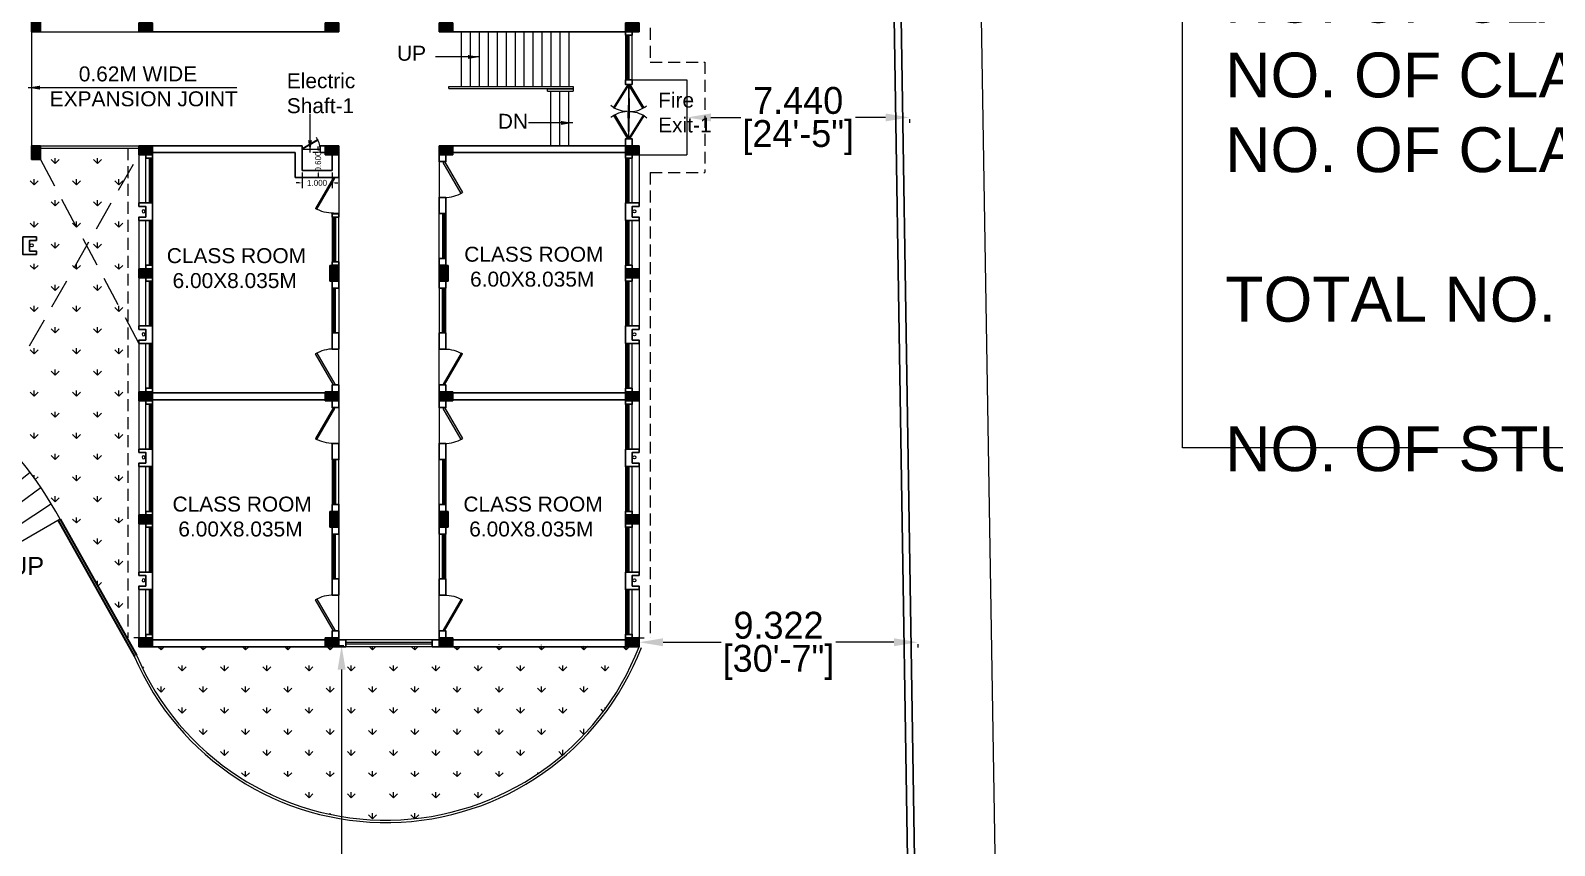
# Model space of a CAD drawing. Header units: millimetres. Extents: x 3614 to 12428, y -844 to 6844.
# Drawn here: x 5258.6 to 5309.6, y -399.3 to -372.1 of the extents above; entities that cross this region are included whole.
import ezdxf

# ---------------------------------------------------------------- set-up
doc = ezdxf.new("R2010")
doc.units = ezdxf.units.MM
doc.header["$LTSCALE"] = 40
doc.header["$MEASUREMENT"] = 0
doc.header["$PDMODE"] = 32
doc.header["$PDSIZE"] = 0.02
doc.linetypes.add('DASHED', pattern=[0.75, 0.5, -0.25])
doc.layers.get('0').update_dxf_attribs({"linetype": 'CONTINUOUS', "lineweight": 20})
doc.layers.get('Defpoints').update_dxf_attribs({"linetype": 'CONTINUOUS', "lineweight": 20})
for name, color, linetype, lineweight in [('CLL LEV.', 15, 'CONTINUOUS', 18), ('Column', 252, 'CONTINUOUS', 30), ('Column Hatch', 253, 'CONTINUOUS', 13), ('Dim', 220, 'CONTINUOUS', 15), ('Door', 54, 'CONTINUOUS', 18), ('EXPANSION JOINT', 248, 'CONTINUOUS', 20), ('Fixture', 44, 'CONTINUOUS', 15), ('Hidden', 30, 'DASHED', 18), ('landscaping', 3, 'CONTINUOUS', 13), ('LINE', 22, 'CONTINUOUS', 13), ('Property Line', 1, 'CONTINUOUS', 30), ('Railing', 23, 'CONTINUOUS', 18), ('RAMP', 213, 'CONTINUOUS', 15), ('Stair', 1, 'CONTINUOUS', 15), ('TEXT', 7, 'CONTINUOUS', 20), ('title', 7, 'CONTINUOUS', 35), ('Ventilator', 6, 'DASHED', 18), ('Wall', 7, 'CONTINUOUS', 30), ('Window', 150, 'CONTINUOUS', 15), ('Window-Wall', 7, 'CONTINUOUS', 18)]:
    doc.layers.add(name, color=color, linetype=linetype, lineweight=lineweight)
doc.styles.add('DIM', font='arial.ttf')
doc.styles.add('L120', font='simplex.shx', dxfattribs={"height": 1})
doc.styles.get("Standard").update_dxf_attribs({"font": 'txt.shx', "height": 0.03937})
doc.styles.add('Tabrej', font='GOTHIC.TTF')
doc.styles.add('Tabrej.', font='GOTHIC.TTF', dxfattribs={"height": 1})
doc.dimstyles.new('DIMEN', dxfattribs={"dimtxt": 0.2, "dimasz": 0.25, "dimexe": 0.18, "dimexo": 0.0625, "dimgap": 0.09, "dimtad": 0, "dimdec": 3, "dimzin": 0, "dimdsep": 46, "dimtxsty": 'Tabrej', "dimcen": 0, "dimclrd": 256, "dimclre": 256, "dimclrt": 7, "dimadec": 0, "dimazin": 0, "dimtfac": 1, "dimtdec": 3, "dimtofl": 0, "dimtmove": 0, "dimatfit": 1, "dimfxl": 0, "dimtolj": 1, "dimtzin": 0, "dimlwd": -1, "dimlwe": -1, "dimarcsym": 0})
doc.dimstyles.get("Standard").update_dxf_attribs({"dimtxt": 0.18, "dimasz": 0.18, "dimexe": 0.18, "dimexo": 0.0625, "dimgap": 0.09, "dimtad": 0, "dimtih": 1, "dimtoh": 1, "dimdec": 4, "dimzin": 0, "dimdsep": 46, "dimtxsty": 'Standard', "dimcen": 0.09, "dimadec": 0, "dimazin": 0, "dimtfac": 1, "dimtdec": 4, "dimtofl": 0, "dimtmove": 0, "dimatfit": 3, "dimfxl": 0, "dimtolj": 1, "dimtzin": 0, "dimarcsym": 0})
doc.dimstyles.new('Tabrej', dxfattribs={"dimtxt": 0.5, "dimasz": 0.45, "dimexe": 0.18, "dimexo": 0.0625, "dimgap": 0.09, "dimtad": 0, "dimdec": 3, "dimzin": 0, "dimdsep": 46, "dimtxsty": 'Tabrej', "dimcen": 0, "dimclrd": 256, "dimclre": 256, "dimclrt": 7, "dimaunit": 1, "dimadec": 3, "dimazin": 0, "dimtfac": 1, "dimtdec": 3, "dimtofl": 0, "dimtmove": 0, "dimatfit": 3, "dimfxl": 0, "dimtolj": 1, "dimtzin": 0, "dimlwd": -1, "dimlwe": -1, "dimarcsym": 0})

# ---------------------------------------------------------------- blocks, each defined once
blk = doc.blocks.new('*D29')
at = {"layer": 'Defpoints', "color": 0, "ltscale": 0.05, "transparency": 16777216}
for p in [(5285.77, -234.386), (5288.44, -400.791), (5290.906, -400.752)]:
    blk.add_point(p, dxfattribs=at)
at = {"layer": 'Dim', "ltscale": 0.05, "transparency": 16777216}
for p, q in [((5285.833, -234.385), (5288.416, -234.344)), ((5288.243, -234.797), (5289.512, -313.893)), ((5290.899, -400.302), (5289.63, -321.206)), ((5288.503, -400.79), (5291.086, -400.749))]:
    blk.add_line(p, q, dxfattribs=at)
for points in [[(5288.318, -234.796), (5288.168, -234.798), (5288.236, -234.347)], [(5290.974, -400.301), (5290.824, -400.303), (5290.906, -400.752)]]:
    blk.add_solid(points, dxfattribs=at)
at = {"layer": 'Dim', "color": 7, "lineweight": 35, "ltscale": 0.05, "transparency": 16777216, "insert": (5289.571, -317.549), "char_height": 1.5, "attachment_point": 5, "rotation": 270.9192, "style": 'Tabrej'}
blk.add_mtext('\\A1;166.426', dxfattribs=at)
blk = doc.blocks.new('*D43')
at = {"layer": 'Defpoints', "color": 0, "ltscale": 0.05, "transparency": 16777216}
for p in [(5278.986, -392.682), (5288.308, -392.532), (5288.308, -392.532)]:
    blk.add_point(p, dxfattribs=at)
at = {"layer": 'Dim', "ltscale": 0.05, "transparency": 16777216}
for p, q in [((5278.986, -392.619), (5278.986, -392.352)), ((5279.786, -392.532), (5281.727, -392.532)), ((5287.508, -392.532), (5285.566, -392.532)), ((5288.308, -392.595), (5288.308, -392.712))]:
    blk.add_line(p, q, dxfattribs=at)
for points in [[(5279.786, -392.399), (5279.786, -392.665), (5278.986, -392.532)], [(5287.508, -392.399), (5287.508, -392.665), (5288.308, -392.532)]]:
    blk.add_solid(points, dxfattribs=at)
at = {"layer": 'Dim', "color": 7, "ltscale": 0.05, "transparency": 16777216, "char_height": 0.9, "attachment_point": 5, "style": 'Tabrej'}
for s, insert in [('\\A1;9.322', (5283.647, -391.969)), ('\\A1;[30\'-7"]', (5283.647, -393.205))]:
    blk.add_mtext(s, dxfattribs=dict(at, insert=insert))
blk = doc.blocks.new('*D44')
at = {"layer": 'Defpoints', "color": 0, "ltscale": 0.05, "transparency": 16777216}
for p in [(5280.586, -374.972), (5288.026, -374.977), (5288.026, -374.977)]:
    blk.add_point(p, dxfattribs=at)
at = {"layer": 'Dim', "ltscale": 0.05, "transparency": 16777216}
for p, q in [((5280.586, -375.034), (5280.586, -375.157)), ((5281.386, -374.977), (5282.386, -374.977)), ((5287.226, -374.977), (5286.226, -374.977)), ((5288.026, -375.04), (5288.026, -375.157))]:
    blk.add_line(p, q, dxfattribs=at)
for points in [[(5281.386, -374.844), (5281.386, -375.111), (5280.586, -374.977)], [(5287.226, -374.844), (5287.226, -375.111), (5288.026, -374.977)]]:
    blk.add_solid(points, dxfattribs=at)
at = {"layer": 'Dim', "color": 7, "ltscale": 0.05, "transparency": 16777216, "char_height": 0.9, "attachment_point": 5, "style": 'Tabrej'}
for s, insert in [('\\A1;7.440', (5284.306, -374.415)), ('\\A1;[24\'-5"]', (5284.306, -375.651))]:
    blk.add_mtext(s, dxfattribs=dict(at, insert=insert))
blk = doc.blocks.new('*D50')
at = {"layer": 'Defpoints', "color": 0, "ltscale": 0.05, "transparency": 16777216}
for p in [(5269.176, -392.647), (5269.037, -422.337), (5269.301, -422.337)]:
    blk.add_point(p, dxfattribs=at)
at = {"layer": 'Dim', "ltscale": 0.05, "transparency": 16777216}
for p, q in [((5269.113, -392.647), (5268.857, -392.647)), ((5269.037, -393.447), (5269.037, -404.18)), ((5269.037, -421.537), (5269.037, -408.544)), ((5269.239, -422.337), (5268.857, -422.337))]:
    blk.add_line(p, q, dxfattribs=at)
for points in [[(5268.903, -393.447), (5269.17, -393.447), (5269.037, -392.647)], [(5268.903, -421.537), (5269.17, -421.537), (5269.037, -422.337)]]:
    blk.add_solid(points, dxfattribs=at)
at = {"layer": 'Dim', "color": 7, "ltscale": 0.05, "transparency": 16777216, "insert": (5269.037, -406.362), "char_height": 0.9, "attachment_point": 5, "rotation": 90, "style": 'Tabrej'}
blk.add_mtext('\\A1;29.690\\P [97\'-5"]', dxfattribs=at)
blk = doc.blocks.new('COLUMN 546')
at = {"layer": 'Column Hatch'}
h = blk.add_hatch(color=0, dxfattribs=at)
h.dxf.hatch_style = 1
h.paths.add_polyline_path([(0, 0), (0.3, 0), (0.3, 0.46), (0, 0.46)])
at = {"layer": 'Column'}
for p, q in [((0.3, 0.46), (0, 0.46)), ((0, 0.46), (0, 0)), ((0, 0), (0.3, 0)), ((0.3, 0), (0.3, 0.46))]:
    blk.add_line(p, q, dxfattribs=at)
blk = doc.blocks.new('SHAFT2')
at = {"layer": 'Fixture'}
blk.add_circle((0.302, 0.307), 0.05, dxfattribs=at)
at = {"layer": 'Wall'}
blk.add_lwpolyline([(0, 0.585), (0.46, 0.585), (0.46, 0.47), (0.23, 0.47), (0.23, 0.115), (0.46, 0.115), (0.46, 0), (0, 0), (0, 0.585)], dxfattribs=at)
blk = doc.blocks.new('COLM 530')
at = {"layer": 'Column Hatch'}
h = blk.add_hatch(color=0, dxfattribs=at)
h.dxf.hatch_style = 1
h.paths.add_polyline_path([(5443.518, -633.795), (5443.218, -633.795), (5443.218, -634.325), (5443.518, -634.325)])
at = {"layer": 'Column'}
for p, q in [((5443.518, -633.795), (5443.218, -633.795)), ((5443.218, -633.795), (5443.218, -634.325)), ((5443.518, -634.325), (5443.518, -633.795)), ((5443.218, -634.325), (5443.518, -634.325))]:
    blk.add_line(p, q, dxfattribs=at)
blk = doc.blocks.new('Door - Left Hung 36 in.')
at = {"layer": 'Door'}
blk.add_line((0.8, -1.3), (35.9, -1.3), dxfattribs=at)
blk.add_lwpolyline([(0.8, -1.3), (0, 0), (31.2, 18), (31.9, 16.7)], close=True, dxfattribs=at)
blk.add_arc((0, 0), 36, 0, 37.3101, dxfattribs=at)
blk = doc.blocks.new('VENT 2')
at = {"layer": 'Ventilator', "linetype": 'Continuous', "ltscale": 0.02}
for p, q in [((0, 0.182), (1.5, 0.182)), ((0, 0.152), (1.5, 0.152))]:
    blk.add_line(p, q, dxfattribs=at)
at = {"layer": 'Window-Wall'}
for p, q in [((0, 0.23), (1.5, 0.23)), ((0, 0), (0, 0.23)), ((0, 0.115), (1.5, 0.115)), ((1.5, 0), (0, 0)), ((1.5, 0.23), (1.5, 0))]:
    blk.add_line(p, q, dxfattribs=at)
blk = doc.blocks.new('*U18')
for p, q in [((0, 0), (0, -6)), ((40, 0), (40, -6))]:
    blk.add_line(p, q)
blk.add_lwpolyline([(0, 0), (34.6, 20), (35.5, 18.5), (0.9, -1.5)], close=True)
blk.add_arc((0, 0), 40, 0, 30)
blk = doc.blocks.new('DOOR1')
at = {"layer": 'Door'}
blk.add_line((0, 0), (1.2, 0), dxfattribs=at)
at = {"layer": 'Door', "xscale": 0.0300000000000013, "yscale": 0.0300000000000013, "zscale": 0.0300000000000013}
blk.add_blockref('*U18', (0, 0.18), dxfattribs=at)
blk = doc.blocks.new('class 1')
at = {"layer": 'Wall'}
for points in [[(0.23, -0.035), (0, -0.035), (0, -0.265), (0.23, -0.265), (0.23, -0.035)], [(0.23, -1.465), (0, -1.465), (0, -2.005), (0.23, -2.005), (0.23, -1.465)], [(0.23, -3.505), (0, -3.505), (0, -3.735), (0.23, -3.735), (0.23, -3.505)]]:
    blk.add_lwpolyline(points, dxfattribs=at)
at = {"layer": 'Wall', "rotation": 270}
for name, p in [('DOOR1', (0, -0.265)), ('VENT 2', (0, -2.005))]:
    blk.add_blockref(name, p, dxfattribs=at)
blk = doc.blocks.new('WINDOW 1')
at = {"layer": 'CLL LEV.'}
for p, q in [((-0.115, -0.23), (-0.115, -0.46)), ((-0.115, -0.46), (1.615, -0.46)), ((1.615, -0.23), (1.615, -0.46))]:
    blk.add_line(p, q, dxfattribs=at)
at = {"layer": 'Window'}
for p, q in [((0, -0.051), (1.5, -0.051)), ((0, -0.081), (1.5, -0.081))]:
    blk.add_line(p, q, dxfattribs=at)
at = {"layer": 'Window-Wall'}
for p, q in [((0, 0), (1.5, 0)), ((0, -0.23), (0, 0)), ((1.5, 0), (1.5, -0.23)), ((0, -0.115), (1.5, -0.115)), ((1.5, -0.23), (0, -0.23))]:
    blk.add_line(p, q, dxfattribs=at)
blk = doc.blocks.new('*D647')
at = {"layer": 'Defpoints', "color": 0, "ltscale": 0.05, "transparency": 16777216}
for p in [(5491.918, -294.581), (5491.855, -295.181), (5491.918, -295.181)]:
    blk.add_point(p, dxfattribs=at)
at = {"layer": 'Dim', "ltscale": 0.05, "transparency": 16777216}
for p, q in [((5491.855, -294.581), (5491.675, -294.581)), ((5491.855, -294.481), (5491.855, -294.381)), ((5491.855, -295.181), (5491.675, -295.181)), ((5491.855, -295.281), (5491.855, -295.381))]:
    blk.add_line(p, q, dxfattribs=at)
for points in [[(5491.838, -294.481), (5491.872, -294.481), (5491.855, -294.581)], [(5491.838, -295.281), (5491.872, -295.281), (5491.855, -295.181)]]:
    blk.add_solid(points, dxfattribs=at)
at = {"layer": 'Dim', "color": 7, "ltscale": 0.05, "transparency": 16777216, "insert": (5491.855, -294.881), "char_height": 0.2, "attachment_point": 5, "rotation": 90, "style": 'Tabrej'}
blk.add_mtext('\\A1;0.600', dxfattribs=at)
blk = doc.blocks.new('*D648')
at = {"layer": 'Defpoints', "color": 0, "ltscale": 0.05, "transparency": 16777216}
for p in [(5491.318, -295.181), (5492.318, -295.181), (5492.318, -295.595)]:
    blk.add_point(p, dxfattribs=at)
at = {"layer": 'Dim', "ltscale": 0.05, "transparency": 16777216}
for p, q in [((5491.218, -295.595), (5491.118, -295.595)), ((5491.318, -295.244), (5491.318, -295.775)), ((5492.318, -295.244), (5492.318, -295.775)), ((5492.418, -295.595), (5492.518, -295.595))]:
    blk.add_line(p, q, dxfattribs=at)
for points in [[(5491.218, -295.578), (5491.218, -295.612), (5491.318, -295.595)], [(5492.418, -295.578), (5492.418, -295.612), (5492.318, -295.595)]]:
    blk.add_solid(points, dxfattribs=at)
at = {"layer": 'Dim', "color": 7, "ltscale": 0.05, "transparency": 16777216, "insert": (5491.818, -295.595), "char_height": 0.2, "attachment_point": 5, "style": 'Tabrej'}
blk.add_mtext('\\A1;1.000', dxfattribs=at)
blk = doc.blocks.new('fgb')
at = {"layer": 'Property Line', "lineweight": 30, "ltscale": 0.2}
for p, q in [((5038.424, -341.516), (5035.755, -175.179)), ((5038.65, -341.278), (5035.981, -174.873))]:
    blk.add_line(p, q, dxfattribs=at)
blk = doc.blocks.new('PORCH')
at = {"layer": 'RAMP', "ltscale": 0.05}
for p, q in [((-117.091, 51.925), (-118.753, 51.925)), ((-117.621, 47.963), (-118.753, 51.925)), ((-111.611, 51.925), (-109.95, 51.925)), ((-111.081, 47.963), (-109.95, 51.925)), ((-111.081, 47.963), (-111.081, 51.924)), ((-118.268, 47.672), (-120.007, 51.401)), ((-110.435, 47.672), (-108.696, 51.401)), ((-121.063, 50.832), (-119.218, 47.655)), ((-121.063, 50.832), (-118.998, 47.275)), ((-107.64, 50.832), (-109.704, 47.275)), ((-107.64, 50.832), (-109.484, 47.655)), ((-122.008, 50.207), (-119.651, 46.841)), ((-106.695, 50.207), (-109.051, 46.841)), ((-122.919, 49.483), (-120.28, 46.338)), ((-105.784, 49.483), (-108.422, 46.338)), ((-123.76, 48.681), (-120.861, 45.782)), ((-104.942, 48.681), (-107.842, 45.782)), ((-124.363, 48.008), (-121.227, 45.373)), ((-117.621, 47.963), (-117.091, 47.963)), ((-111.081, 47.963), (-111.611, 47.963)), ((-104.339, 48.008), (-107.475, 45.373)), ((-124.803, 47.452), (-121.596, 44.906)), ((-103.899, 47.452), (-107.107, 44.906)), ((-125.164, 46.944), (-121.859, 44.529)), ((-103.538, 46.944), (-106.843, 44.529)), ((-125.513, 46.397), (-122.09, 44.161)), ((-103.189, 46.397), (-106.613, 44.161)), ((-125.807, 45.886), (-122.27, 43.844)), ((-102.895, 45.886), (-106.433, 43.844))]:
    blk.add_line(p, q, dxfattribs=at)
at = {"layer": 'RAMP'}
blk.add_line((-117.621, 47.963), (-117.621, 51.924), dxfattribs=at)
at = {"layer": 'RAMP', "ltscale": 0.05}
for centre, radius, start, end in [((-114.351, 39.644), 13.046, 109.7167, 151.414), ((-114.351, 39.644), 13.046, 28.586, 70.2833), ((-114.34, 39.558), 9.014, 111.3484, 151.6118), ((-114.363, 39.558), 9.014, 28.3882, 68.6516)]:
    blk.add_arc(centre, radius, start, end, dxfattribs=at)
at = {"layer": 'Stair'}
for p, q in [((-117.091, 51.925), (-117.091, 47.965)), ((-111.611, 47.965), (-111.611, 51.925)), ((-117.091, 47.965), (-111.611, 47.965))]:
    blk.add_line(p, q, dxfattribs=at)
at = {"layer": 'Wall'}
blk.add_line((-117.091, 47.965), (-117.091, 47.965), dxfattribs=at)
at = {"layer": 'Wall', "char_height": 0.6, "attachment_point": 1, "style": 'Tabrej.'}
for s, insert in [('{\\fArial|b0|i0|c0|p34;DN}', (-118.914, 50.866)), ('{\\fArial|b0|i0|c0|p34;PORCH}', (-115.95, 50.461)), ('{\\fArial|b0|i0|c0|p34;UP}', (-104.6, 44.625))]:
    blk.add_mtext_dynamic_manual_height_columns(s, width=2.98657, gutter_width=5, heights=[0], dxfattribs=dict(at, insert=insert))
at = {"layer": 'Dim'}
for points, override in [([(-121.186, 48.292), (-118.977, 49.992)], {"dimscale": 40, "dimtxt": 1, "dimasz": 0.02, "dimdec": 2, "dimpost": "'", "dimtxsty": 'L120', "dimtdec": 2, "dimarcsym": 1}), ([(-106.34, 47.176), (-104.357, 44.813)], {"dimscale": 40, "dimtxt": 1, "dimasz": 0.02, "dimgap": 0.09, "dimtad": 0, "dimdec": 2, "dimpost": "'", "dimtxsty": 'L120', "dimtdec": 2, "dimarcsym": 1})]:
    blk.add_leader(points, dimstyle='Standard', override=override, dxfattribs=at)
blk = doc.blocks.new('NEW BILDING')
at = {"ltscale": 0.05}
blk.add_line((5491.3178, -295.1811), (5492.3178, -295.1811), dxfattribs=at)
at = {"layer": 'Door'}
blk.add_line((5502.2428, -294.1211), (5502.2428, -292.3011), dxfattribs=at)
at = {"layer": 'EXPANSION JOINT', "linetype": 'ByBlock', "ltscale": 0.05}
blk.add_line((5482.2648, -290.5361), (5482.2648, -294.3511), dxfattribs=at)
at = {"layer": 'Hidden', "ltscale": 0.02}
for p, q in [((5502.9578, -282.0061), (5502.9578, -291.5511)), ((5502.9578, -291.5511), (5504.7878, -291.5511)), ((5504.7878, -291.5511), (5504.7878, -295.2511)), ((5485.4878, -294.4311), (5485.4878, -310.8111)), ((5502.9578, -295.2511), (5502.9578, -310.8111)), ((5502.9578, -295.2511), (5504.7878, -295.2511)), ((5486.0878, -310.8111), (5485.4878, -310.8111)), ((5502.3578, -310.8111), (5502.9578, -310.8111))]:
    blk.add_line(p, q, dxfattribs=at)
at = {"layer": 'Hidden', "ltscale": 0.05}
blk.add_line((5485.4878, -294.4311), (5485.7493, -294.4311), dxfattribs=at)
at = {"layer": 'Railing', "linetype": 'ByBlock', "ltscale": 0.05}
for p, q in [((5482.5648, -290.5361), (5485.8578, -290.5361)), ((5496.2228, -292.3661), (5500.3878, -292.3661)), ((5496.2228, -292.4411), (5496.2228, -292.3661)), ((5496.2228, -292.4411), (5500.3878, -292.4411)), ((5499.5228, -292.5211), (5499.5228, -292.4461)), ((5499.5228, -292.4461), (5500.3878, -292.4461)), ((5499.5228, -292.5211), (5500.3878, -292.5211)), ((5500.3878, -292.3661), (5500.3878, -292.4411)), ((5500.3878, -292.4461), (5500.3878, -292.5211)), ((5482.5648, -294.3511), (5485.8578, -294.3511)), ((5482.5648, -294.4311), (5485.8578, -294.4311))]:
    blk.add_line(p, q, dxfattribs=at)
at = {"layer": 'Stair', "ltscale": 0.05}
for p, q in [((5496.6378, -290.5361), (5496.6378, -292.3661)), ((5496.9378, -290.5361), (5496.9378, -292.3661)), ((5497.2378, -290.5361), (5497.2378, -292.3661)), ((5497.5378, -290.5361), (5497.5378, -292.3661)), ((5497.8378, -290.5361), (5497.8378, -292.3661)), ((5498.1378, -290.5361), (5498.1378, -292.3661)), ((5498.4378, -290.5361), (5498.4378, -292.3661)), ((5498.7378, -290.5361), (5498.7378, -292.3661)), ((5499.0378, -290.5361), (5499.0378, -292.3661)), ((5499.3378, -290.5361), (5499.3378, -292.3661)), ((5499.6378, -290.5361), (5499.6378, -292.3661)), ((5499.9378, -290.5361), (5499.9378, -292.3661)), ((5500.2378, -290.5361), (5500.2378, -292.3661)), ((5499.6378, -294.3511), (5499.6378, -292.5211)), ((5499.9378, -294.3511), (5499.9378, -292.5211)), ((5500.2378, -294.3511), (5500.2378, -292.5211)), ((5502.3578, -292.1511), (5504.1878, -292.1511)), ((5504.1878, -292.1511), (5504.1878, -294.6511)), ((5502.5878, -294.6511), (5504.1878, -294.6511))]:
    blk.add_line(p, q, dxfattribs=at)
at = {"layer": 'Wall'}
for p, q in [((5492.0878, -290.5361), (5486.3178, -290.5361)), ((5496.3578, -290.5361), (5502.1278, -290.5361)), ((5491.0417, -294.3511), (5486.3178, -294.3511)), ((5491.0878, -294.5811), (5486.3178, -294.5811)), ((5490.9728, -294.3511), (5491.3178, -294.3511)), ((5491.0878, -295.4111), (5491.0878, -294.5811)), ((5491.3178, -295.1811), (5491.3178, -294.3511)), ((5491.9178, -294.3511), (5492.0878, -294.3511)), ((5491.9178, -294.3511), (5491.9178, -294.5811)), ((5491.9178, -294.5811), (5492.0878, -294.5811)), ((5496.3578, -294.3511), (5502.1278, -294.3511)), ((5496.3578, -294.5811), (5502.1278, -294.5811)), ((5492.3178, -294.6511), (5492.3178, -295.1811)), ((5492.5478, -295.4111), (5492.5478, -294.6511)), ((5491.0878, -295.4111), (5492.3178, -295.4111)), ((5491.3178, -295.1811), (5492.3178, -295.1811)), ((5492.3178, -295.4111), (5492.5478, -295.4111)), ((5492.0878, -302.6161), (5486.3178, -302.6161)), ((5496.3578, -302.6161), (5502.1278, -302.6161)), ((5492.0878, -302.8461), (5486.3178, -302.8461)), ((5496.3578, -302.8461), (5502.1278, -302.8461)), ((5492.0878, -310.8811), (5486.3178, -310.8811)), ((5496.3578, -310.8811), (5502.1278, -310.8811)), ((5492.0878, -311.1111), (5486.3178, -311.1111)), ((5496.3578, -311.1111), (5502.1278, -311.1111))]:
    blk.add_line(p, q, dxfattribs=at)
for points in [[(5502.3578, -290.6511), (5502.3578, -290.5361), (5502.1278, -290.5361), (5502.1278, -290.6511), (5502.3578, -290.6511)], [(5502.3578, -292.3011), (5502.3578, -292.1511), (5502.1278, -292.1511), (5502.1278, -292.3011), (5502.3578, -292.3011)], [(5502.3578, -294.3511), (5502.3578, -294.1211), (5502.1278, -294.1211), (5502.1278, -294.3511), (5502.3578, -294.3511)], [(5486.0878, -294.6511), (5486.0878, -294.7661), (5486.3178, -294.7661), (5486.3178, -294.6511), (5486.0878, -294.6511)], [(5486.0878, -294.7661), (5486.0878, -294.6511), (5486.3178, -294.6511), (5486.3178, -294.7661), (5486.0878, -294.7661)], [(5502.3578, -294.6511), (5502.3578, -294.7661), (5502.1278, -294.7661), (5502.1278, -294.6511), (5502.3578, -294.6511)], [(5502.3578, -294.7661), (5502.3578, -294.6511), (5502.1278, -294.6511), (5502.1278, -294.7661), (5502.3578, -294.7661)], [(5492.3178, -296.6261), (5492.5478, -296.6261), (5492.5478, -296.7369), (5492.3178, -296.7369), (5492.3178, -296.6261)], [(5486.0878, -298.4661), (5486.0878, -298.3511), (5486.3178, -298.3511), (5486.3178, -298.4661), (5486.0878, -298.4661)], [(5502.3578, -298.4661), (5502.3578, -298.3511), (5502.1278, -298.3511), (5502.1278, -298.4661), (5502.3578, -298.4661)], [(5486.0878, -298.7661), (5486.0878, -298.8811), (5486.3178, -298.8811), (5486.3178, -298.7661), (5486.0878, -298.7661)], [(5486.0878, -298.8811), (5486.0878, -298.7661), (5486.3178, -298.7661), (5486.3178, -298.8811), (5486.0878, -298.8811)], [(5502.3578, -298.7661), (5502.3578, -298.8811), (5502.1278, -298.8811), (5502.1278, -298.7661), (5502.3578, -298.7661)], [(5502.3578, -298.8811), (5502.3578, -298.7661), (5502.1278, -298.7661), (5502.1278, -298.8811), (5502.3578, -298.8811)], [(5486.0878, -302.5811), (5486.0878, -302.4661), (5486.3178, -302.4661), (5486.3178, -302.5811), (5486.0878, -302.5811)], [(5502.3578, -302.5811), (5502.3578, -302.4661), (5502.1278, -302.4661), (5502.1278, -302.5811), (5502.3578, -302.5811)], [(5486.0878, -302.8811), (5486.0878, -302.9961), (5486.3178, -302.9961), (5486.3178, -302.8811), (5486.0878, -302.8811)], [(5486.0878, -302.9961), (5486.0878, -302.8811), (5486.3178, -302.8811), (5486.3178, -302.9961), (5486.0878, -302.9961)], [(5502.3578, -302.8811), (5502.3578, -302.9961), (5502.1278, -302.9961), (5502.1278, -302.8811), (5502.3578, -302.8811)], [(5502.3578, -302.9961), (5502.3578, -302.8811), (5502.1278, -302.8811), (5502.1278, -302.9961), (5502.3578, -302.9961)], [(5486.0878, -306.6961), (5486.0878, -306.5811), (5486.3178, -306.5811), (5486.3178, -306.6961), (5486.0878, -306.6961)], [(5502.3578, -306.6961), (5502.3578, -306.5811), (5502.1278, -306.5811), (5502.1278, -306.6961), (5502.3578, -306.6961)], [(5486.0878, -306.9961), (5486.0878, -307.1111), (5486.3178, -307.1111), (5486.3178, -306.9961), (5486.0878, -306.9961)], [(5486.0878, -307.1111), (5486.0878, -306.9961), (5486.3178, -306.9961), (5486.3178, -307.1111), (5486.0878, -307.1111)], [(5502.3578, -306.9961), (5502.3578, -307.1111), (5502.1278, -307.1111), (5502.1278, -306.9961), (5502.3578, -306.9961)], [(5502.3578, -307.1111), (5502.3578, -306.9961), (5502.1278, -306.9961), (5502.1278, -307.1111), (5502.3578, -307.1111)], [(5486.0878, -310.8111), (5486.0878, -310.6961), (5486.3178, -310.6961), (5486.3178, -310.8111), (5486.0878, -310.8111)], [(5492.5478, -311.1111), (5492.5478, -310.8811), (5492.7778, -310.8811), (5492.7778, -311.1111), (5492.5478, -311.1111)], [(5495.6678, -311.1111), (5495.6678, -310.8811), (5495.8978, -310.8811), (5495.8978, -311.1111), (5495.6678, -311.1111)], [(5502.3578, -310.8111), (5502.3578, -310.6961), (5502.1278, -310.6961), (5502.1278, -310.8111), (5502.3578, -310.8111)]]:
    blk.add_lwpolyline(points, dxfattribs=at)
blk.add_lwpolyline([(5492.3178, -298.2369), (5492.5478, -298.2369), (5492.5478, -298.3519), (5492.3178, -298.3519)], close=True, dxfattribs=at)
at = {"layer": 'Window'}
for p, q in [((5502.1788, -290.6511), (5502.1788, -292.1511)), ((5502.2088, -290.6511), (5502.2088, -292.1511))]:
    blk.add_line(p, q, dxfattribs=at)
at = {"layer": 'Window', "linetype": 'ByBlock', "ltscale": 0.05}
for p, q in [((5495.6678, -310.9711), (5492.7778, -310.9711)), ((5495.6678, -311.0211), (5492.7778, -311.0211))]:
    blk.add_line(p, q, dxfattribs=at)
at = {"layer": 'Window-Wall'}
for p, q in [((5502.1278, -290.6511), (5502.1278, -292.1511)), ((5502.3578, -290.6511), (5502.1278, -290.6511)), ((5502.2428, -290.6511), (5502.2428, -292.1511)), ((5502.3578, -292.1511), (5502.3578, -290.6511)), ((5502.1278, -292.1511), (5502.3578, -292.1511))]:
    blk.add_line(p, q, dxfattribs=at)
at = {"layer": 'Window-Wall', "linetype": 'DASHED', "ltscale": 0.05}
for p, q in [((5482.2028, -301.0411), (5485.8578, -294.6511)), ((5482.5648, -294.8111), (5485.8578, -300.9661))]:
    blk.add_line(p, q, dxfattribs=at)
at = {"layer": 'Window-Wall', "linetype": 'ByBlock', "ltscale": 0.05}
for p, q in [((5495.6678, -310.8811), (5492.7778, -310.8811)), ((5495.6678, -311.1111), (5492.7778, -311.1111))]:
    blk.add_line(p, q, dxfattribs=at)
at = {"color": 7, "extrusion": (0, 0, -1), "zscale": -1}
blk.add_blockref('COLUMN 546', (-5482.5648, -290.5361), dxfattribs=at)
at = {"color": 7, "extrusion": (0, 0, -1), "xscale": -1, "zscale": -1, "rotation": 270}
for p in [(-5486.3178, -290.5361), (-5492.5478, -290.5361), (-5486.3178, -294.6511), (-5492.5478, -294.6511), (-5486.3178, -298.7661), (-5486.3178, -302.8811), (-5492.5478, -302.8811), (-5486.3178, -306.9961), (-5486.3178, -311.1111), (-5492.5478, -311.1111)]:
    blk.add_blockref('COLUMN 546', p, dxfattribs=at)
at = {"color": 7, "extrusion": (0, 0, -1), "zscale": -1}
for p, rotation in [((-5495.8978, -290.5361), 90.00000000000004), ((-5502.1278, -290.5361), 90.00000000000004), ((-5482.2648, -294.3511), 180), ((-5495.8978, -294.6511), 90.00000000000004), ((-5502.1278, -294.6511), 90.00000000000004), ((-5502.1278, -298.7661), 90.00000000000004), ((-5495.8978, -302.8811), 90.00000000000004), ((-5502.1278, -302.8811), 90.00000000000004), ((-5502.1278, -306.9961), 90.00000000000004), ((-5495.8978, -311.1111), 90.00000000000004), ((-5502.1278, -311.1111), 90.00000000000004)]:
    blk.add_blockref('COLUMN 546', p, dxfattribs=dict(at, rotation=rotation))
at = {"linetype": 'ByBlock'}
for p in [(5495.8978, -294.6161), (5495.8978, -302.8461)]:
    blk.add_blockref('class 1', p, dxfattribs=at)
at = {"linetype": 'ByBlock', "xscale": -1}
for name, p in [('SHAFT2', (5486.3178, -296.8511)), ('SHAFT2', (5486.3178, -300.9661)), ('class 1', (5492.5478, -302.8461)), ('SHAFT2', (5486.3178, -305.0811)), ('SHAFT2', (5486.3178, -309.1961))]:
    blk.add_blockref(name, p, dxfattribs=at)
at = {"linetype": 'ByBlock', "extrusion": (0, 0, -1), "xscale": -1, "zscale": -1}
for p in [(-5502.1278, -296.8511), (-5481.9728, -297.9886), (-5502.1278, -300.9661), (-5502.1278, -305.0811), (-5502.1278, -309.1961)]:
    blk.add_blockref('SHAFT2', p, dxfattribs=at)
at = {"xscale": -1}
for p in [(10935.7656, 335.4429), (10939.4156, 335.4429), (10935.7656, 327.2137), (10939.4156, 327.2137)]:
    blk.add_blockref('COLM 530', p, dxfattribs=at)
at = {"linetype": 'ByBlock', "rotation": 180}
for p in [(5492.5478, -302.6161), (5492.5478, -310.8461)]:
    blk.add_blockref('class 1', p, dxfattribs=at)
at = {"linetype": 'ByBlock', "xscale": -1, "rotation": 180}
for p in [(5495.8978, -302.6161), (5495.8978, -310.8453)]:
    blk.add_blockref('class 1', p, dxfattribs=at)
at = {"layer": 'CLL LEV.', "extrusion": (0, 0, -1), "xscale": -1, "zscale": -1, "rotation": 90}
for p in [(-5486.3178, -294.7661), (-5486.3178, -296.8511), (-5486.3178, -298.8811), (-5486.3178, -300.9661), (-5486.3178, -302.9961), (-5486.3178, -305.0811), (-5486.3178, -307.1111), (-5486.3178, -309.1961)]:
    blk.add_blockref('WINDOW 1', p, dxfattribs=at)
at = {"layer": 'CLL LEV.', "xscale": -1, "rotation": 90}
for p in [(5502.1278, -294.7661), (5502.1278, -296.8511), (5502.1278, -298.8811), (5502.1278, -300.9661), (5502.1278, -302.9961), (5502.1278, -305.0811), (5502.1278, -307.1111), (5502.1278, -309.1961)]:
    blk.add_blockref('WINDOW 1', p, dxfattribs=at)
at = {"layer": 'Door', "extrusion": (0, 0, -1), "xscale": 0.0252777777711346, "yscale": 0.0252777777711346, "zscale": -0.0252777777711346}
for p, rotation in [((-5502.2106, -292.3014), 271.6719586428226), ((-5502.2752, -294.1213), 91.6719586420574)]:
    blk.add_blockref('Door - Left Hung 36 in.', p, dxfattribs=dict(at, rotation=rotation))
at = {"layer": 'Door', "xscale": 0.0252777777711346, "yscale": 0.0252777777711346, "zscale": 0.0252777777711346}
for p, rotation in [((5502.2753, -292.3017), 271.0643781177837), ((5502.2105, -294.121), 91.0643781185487)]:
    blk.add_blockref('Door - Left Hung 36 in.', p, dxfattribs=dict(at, rotation=rotation))
at = {"layer": 'Door', "extrusion": (0, 0, -1), "xscale": -0.0166737001802426, "yscale": 0.0166737001802426, "zscale": -0.0166737001802426}
blk.add_blockref('Door - Left Hung 36 in.', (-5491.3178, -294.4448), dxfattribs=at)
at = {"layer": 'Wall', "xscale": -1, "rotation": 90}
for name, p in [('DOOR1', (5492.5478, -295.4111)), ('VENT 2', (5492.5478, -296.7369))]:
    blk.add_blockref(name, p, dxfattribs=at)
at = {"layer": 'Window-Wall', "rotation": 0.0234957996067012}
blk.add_blockref('PORCH', (5586.1437, -352.6885), dxfattribs=at)
at = {"layer": 'TEXT', "char_height": 0.5, "attachment_point": 1, "style": 'Tabrej.'}
for s, width, insert in [('{\\fArial|b0|i0|c0|p34;UP}', 1.50962, (5494.4924, -291.007)), ('{\\fArial|b0|i0|c0|p34;     0.62M WIDE \\PEXPANSION JOINT}', 19.989683, (5482.8783, -291.6985)), ('{\\fArial|b0|i0|c0|p34;Electric \\PShaft-1}', 19.989683, (5490.8063, -291.9284)), ('{\\fArial|b0|i0|c0|p34;Fire \\PExit-1 }', 1.50962, (5503.2245, -292.5736)), ('{\\fArial|b0|i0|c0|p34;DN}', 1.50962, (5497.8636, -293.2843)), ('{\\fArial|b0|i0|c0|p34;CLASS ROOM\\P 6.00X8.035M}', 19.989683, (5486.7924, -297.778)), ('{\\fArial|b0|i0|c0|p34;CLASS ROOM\\P 6.00X8.035M}', 19.989683, (5496.7405, -297.7302)), ('{\\fArial|b0|i0|c0|p34;CLASS ROOM\\P 6.00X8.035M}', 19.989683, (5486.984, -306.0885)), ('{\\fArial|b0|i0|c0|p34;CLASS ROOM\\P 6.00X8.035M}', 19.989683, (5496.7124, -306.0885))]:
    blk.add_mtext_dynamic_manual_height_columns(s, width=width, gutter_width=5, heights=[0], dxfattribs=dict(at, insert=insert))
at = {"layer": 'Dim', "ltscale": 0.05}
dim = blk.add_linear_dim(base=(5491.8549, -295.1811), p1=(5491.9178, -294.5811), p2=(5491.9178, -295.1811), angle=90, dimstyle='DIMEN', override={"dimasz": 0.1, "dimgap": 0.5, "dimarcsym": 1}, dxfattribs=at)
dim.commit()
dim.dimension.update_dxf_attribs({"geometry": '*D647', "text_midpoint": (5491.8549, -294.8811), "dimtype": 160})
dim = blk.add_linear_dim(base=(5492.3178, -295.595), p1=(5491.3178, -295.1811), p2=(5492.3178, -295.1811), dimstyle='DIMEN', override={"dimasz": 0.1, "dimgap": 0.5, "dimarcsym": 1}, dxfattribs=at)
dim.commit()
dim.dimension.update_dxf_attribs({"geometry": '*D648', "text_midpoint": (5491.8178, -295.595), "dimtype": 160})
at = {"layer": 'TEXT'}
for points in [[(5497.2605, -291.3811), (5495.7761, -291.3811)], [(5482.1516, -292.4077), (5489.1314, -292.4077)], [(5491.5829, -294.5723), (5491.5829, -293.2859)], [(5500.3754, -293.5887), (5498.891, -293.5887)]]:
    blk.add_leader(points, dimstyle='Standard', override={"dimscale": 40, "dimasz": 0.01, "dimgap": 0.09, "dimtad": 0, "dimpost": "'", "dimtxsty": 'L120', "dimarcsym": 1}, dxfattribs=at)

msp = doc.modelspace()

# ---------------------------------------------------------------- hatches: boundary and pattern name
at = {"layer": 'landscaping', "linetype": 'ByBlock', "ltscale": 0.05}
h = msp.add_hatch(dxfattribs=at)
h.set_pattern_fill('GRASS', color=3)
h.set_pattern_definition([(90, (0, -55.49594), (-0.70710678, 0.70710678), [0.1875, -1.22671356]), (45, (0, -55.4959), (-0.70710678, 0.70710678), [0.1875, -0.8125]), (135, (0, -55.4959), (-0.70710678, -0.70710678), [0.1875, -0.8125])])
edge = h.paths.add_edge_path()
edge.add_line((5253.9815, -382.9816), (5258.1859, -382.9816))
edge.add_line((5258.1859, -382.9816), (5258.185, -382.6116))
edge.add_line((5258.185, -382.6116), (5258.6009, -382.6116))
edge.add_line((5258.6009, -382.6116), (5258.5659, -379.5591))
edge.add_line((5258.5659, -379.5591), (5258.7959, -379.5564))
edge.add_line((5258.7959, -379.5564), (5258.7959, -378.9741))
edge.add_line((5258.7959, -378.9741), (5258.5659, -378.9741))
edge.add_line((5258.5659, -378.9741), (5258.5659, -376.3816))
edge.add_line((5258.5659, -376.3816), (5258.9629, -376.3816))
edge.add_line((5258.9629, -376.3816), (5258.9629, -376.0016))
edge.add_line((5258.9629, -376.0016), (5261.8732, -376.0016))
edge.add_line((5261.8732, -376.0016), (5261.8732, -392.3816))
edge.add_line((5261.8732, -392.3816), (5261.8665, -392.4131))
edge.add_line((5253.9815, -382.9816), (5254.8808, -383.4736))
edge.add_line((5254.8808, -383.4736), (5255.8086, -384.1227))
edge.add_line((5255.8086, -384.1227), (5256.7374, -384.8216))
edge.add_line((5256.7374, -384.8216), (5257.5591, -385.6427))
edge.add_line((5257.5591, -385.6427), (5258.1827, -386.2956))
edge.add_line((5258.1827, -386.2956), (5258.6227, -386.852))
edge.add_line((5258.6227, -386.852), (5258.9836, -387.3595))
edge.add_line((5258.9836, -387.3595), (5259.3334, -387.9059))
edge.add_line((5259.3334, -387.9059), (5259.6271, -388.4168))
edge.add_line((5259.6271, -388.4168), (5262.1759, -392.9653))
edge.add_arc((5270.5233, -389.409), 9.0734, 203.07629, 338.85798)
edge.add_line((5262.2559, -392.3816), (5262.2559, -392.6816))
edge.add_line((5262.2559, -392.6816), (5262.7159, -392.6816))
edge.add_line((5262.7159, -392.6816), (5278.9859, -392.6816))

# ---------------------------------------------------------------- linework, layer by layer
at = {"layer": 'LINE', "ltscale": 0.05}
for radius in [9.1534, 9.0734]:
    msp.add_arc((5270.5233, -389.409), radius, 203.07629, 338.85798, dxfattribs=at)
at = {"layer": 'TEXT', "linetype": 'ByBlock', "ltscale": 0.05}
msp.add_lwpolyline([(5297.158, -360.7399), (5349.604, -360.7399), (5349.604, -386.0255), (5297.158, -386.0255)], close=True, dxfattribs=at)
at = {"layer": 'title', "ltscale": 0.05}
for p, q in [((5259.5574, -388.4559), (5262.1061, -393.0044)), ((5259.6271, -388.4168), (5262.1759, -392.9653))]:
    msp.add_line(p, q, dxfattribs=at)

# ---------------------------------------------------------------- block references
msp.add_blockref('fgb', (249.5596, -59.341))
at = {"layer": 'Window-Wall'}
msp.add_blockref('NEW BILDING', (-223.6024, -81.5725), dxfattribs=at)

# ---------------------------------------------------------------- texts
at = {"layer": 'TEXT', "insert": (5298.5883, -361.9715), "char_height": 1, "attachment_point": 1, "style": 'DIM'}
msp.add_mtext_dynamic_manual_height_columns('{\\fArial|b1|i0|c0|p34;\\H2x;\\LG+3\\P\\fArial|b0|i0|c0|p34;\\H0.75x;\\l\\PNO. OF CLASS ROOMS ON GROUND FLOOR   : 16\\PNO. OF CLASS ROOMS ON 1st  FLOOR   : 16\\PNO. OF CLASS ROOMS ON 2nd FLOOR   : 16\\PNO. OF CLASS ROOMS ON 3rd  FLOOR   : 19\\P\\PTOTAL NO. OF CLASS ROOMS   : 67\\P\\PNO. OF STUDENTS          : 2010}', width=59.940655, gutter_width=5, heights=[33.6865], dxfattribs=at)

# ---------------------------------------------------------------- dimensions: what is measured, and where the dimension line sits
at = {"layer": 'Dim', "lineweight": 35, "ltscale": 0.05}
dim = msp.add_aligned_dim(p1=(5285.7702, -234.3864), p2=(5288.44, -400.7913), distance=2.4662, dimstyle='Tabrej', override={"dimtxt": 1.5, "dimpost": '\\X'}, dxfattribs=at)
dim.commit()
dim.dimension.update_dxf_attribs({"geometry": '*D29', "text_midpoint": (5289.571, -317.5493)})
at = {"layer": 'Dim', "ltscale": 0.05}
for base, p1, p2, picture, middle in [((5288.0259, -374.9774), (5280.5859, -374.9716), (5288.0259, -374.9774), '*D44', (5284.3059, -374.9774)), ((5288.3075, -392.532), (5278.9859, -392.6816), (5288.3075, -392.532), '*D43', (5283.6467, -392.532))]:
    dim = msp.add_linear_dim(base=base, p1=p1, p2=p2, dimstyle='Tabrej', override={"dimtxt": 0.9, "dimasz": 0.8, "dimpost": '\\X', "dimarcsym": 1}, dxfattribs=at)
    dim.commit()
    dim.dimension.update_dxf_attribs({"geometry": picture, "text_midpoint": middle})
dim = msp.add_linear_dim(base=(5269.0366, -422.3365), p1=(5269.1759, -392.6466), p2=(5269.3011, -422.3365), angle=90, dimstyle='Tabrej', override={"dimtxt": 0.9, "dimasz": 0.8, "dimpost": '\\X', "dimarcsym": 1}, dxfattribs=at)
dim.commit()
dim.dimension.update_dxf_attribs({"geometry": '*D50', "text_midpoint": (5269.0366, -406.3623), "dimtype": 160})

doc.saveas('drawing.dxf')
